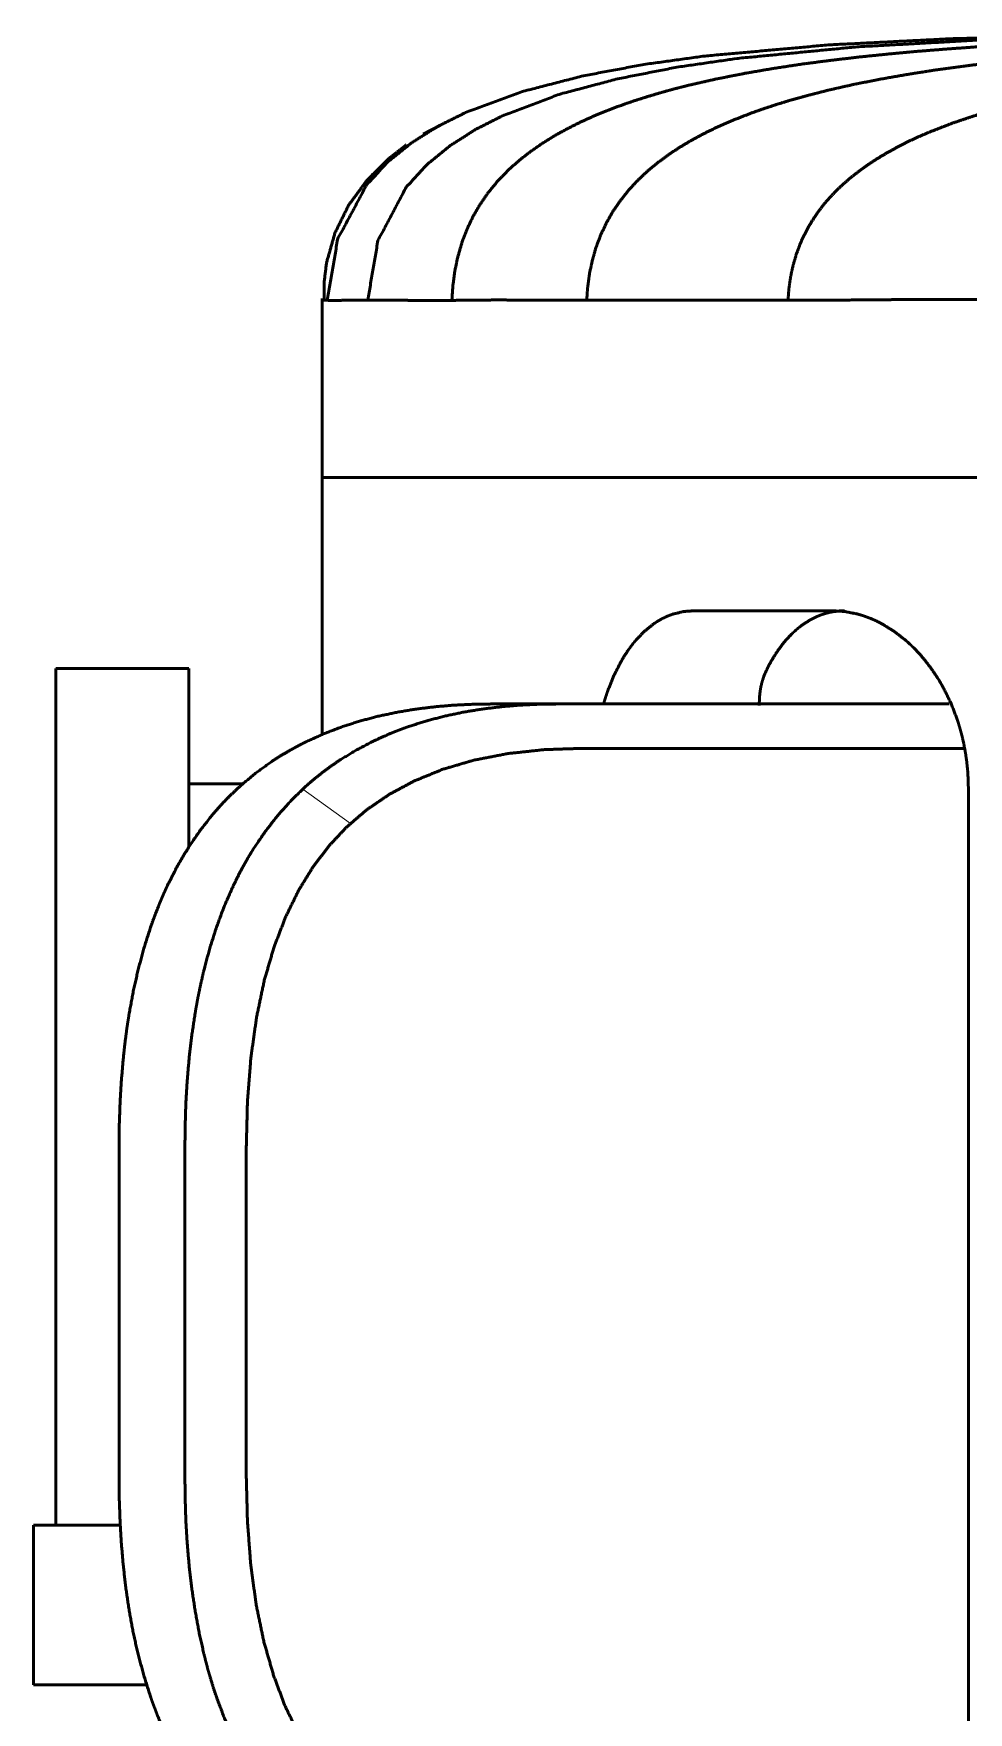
# Paper-space layout 'Layout1' of a CAD drawing. Header units: millimetres. Extents: x 37 to 380, y 30 to 264.
# Drawn here: x 234.83 to 245.36, y 153.54 to 172.45 of the extents above; entities that cross this region are included whole.
import ezdxf

# ---------------------------------------------------------------- set-up
doc = ezdxf.new("R2010")
doc.units = ezdxf.units.MM
doc.layers.add('170', color=7, linetype='Continuous', true_color=0xffffff)

psp = doc.layouts.get("Layout1")

# ---------------------------------------------------------------- linework, layer by layer
at = {"layer": '170', "color": 155, "linetype": 'Continuous', "lineweight": 50}
for p, q in [((239.414, 171.42), (239.217, 171.318)), ((239.397, 171.414), (239.391, 171.409)), ((238.081, 169.466), (238.081, 167.449)), ((238.081, 167.449), (238.081, 164.556)), ((236.581, 165.299), (235.081, 165.299)), ((240.736, 164.899), (239.994, 164.899)), ((240.736, 164.899), (245.14, 164.899)), ((241.007, 164.399), (245.297, 164.399)), ((237.2, 163.999), (236.581, 163.999)), ((245.356, 158.099), (245.356, 163.949)), ((235.793, 156.199), (235.793, 159.899)), ((236.535, 156.199), (236.535, 159.899)), ((237.226, 156.199), (237.226, 159.899)), ((245.356, 152.249), (245.356, 158.099)), ((234.831, 153.849), (234.831, 155.649)), ((235.808, 155.649), (234.831, 155.649)), ((234.831, 153.849), (236.107, 153.849))]:
    psp.add_line(p, q, dxfattribs=at)
at = {"layer": '170', "color": 155, "linetype": 'Continuous', "lineweight": 13}
for p, q in [((240.736, 164.899), (239.994, 164.899)), ((238.398, 163.552), (237.862, 163.939))]:
    psp.add_line(p, q, dxfattribs=at)
at = {"layer": '170', "color": 155, "linetype": 'Continuous', "lineweight": 50}
for points, knots in [([(249.844, 172.451), (247.948, 172.445), (246.558, 172.43), (245.167, 172.393), (243.778, 172.323), (242.393, 172.198), (241.704, 172.103), (241.021, 171.975), (240.347, 171.801), (239.695, 171.561), (239.383, 171.406), (239.088, 171.221), (238.816, 171.002), (238.581, 170.746), (238.254, 170.133), (238.138, 169.446)], [0, 0, 0.145553, 0.25233, 0.3591, 0.465876, 0.572643, 0.626027, 0.679426, 0.732834, 0.786216, 0.81292, 0.839666, 0.86643, 0.893144, 0.946475, 1, 1]), ([(249.843, 172.45), (248.185, 172.441), (246.823, 172.42), (245.463, 172.377), (244.103, 172.301), (242.748, 172.17), (242.075, 172.072), (241.407, 171.941), (240.749, 171.766), (240.112, 171.525), (239.808, 171.371), (239.521, 171.188), (239.257, 170.972), (239.027, 170.72), (238.709, 170.12), (238.594, 169.449)], [0, 0, 0.132142, 0.240619, 0.349096, 0.457574, 0.566043, 0.620278, 0.674528, 0.728788, 0.783026, 0.81016, 0.837335, 0.864532, 0.891678, 0.945746, 1, 1]), ([(250.42, 172.442), (249.973, 172.439), (249.323, 172.432), (248.672, 172.422), (248.022, 172.409), (247.372, 172.391), (246.723, 172.368), (246.073, 172.338), (245.749, 172.319), (245.424, 172.299), (245.1, 172.276), (244.776, 172.25), (244.452, 172.22), (244.129, 172.187), (243.806, 172.149), (243.483, 172.107), (243.162, 172.058), (242.841, 172.003), (242.522, 171.94), (242.205, 171.868), (242.048, 171.828), (241.891, 171.785), (241.735, 171.738), (241.58, 171.689), (241.426, 171.635), (241.274, 171.577), (241.124, 171.515), (240.976, 171.447), (240.831, 171.374), (240.689, 171.295), (240.551, 171.209), (240.417, 171.115), (240.289, 171.014), (240.168, 170.905), (240.055, 170.787), (239.951, 170.661), (239.859, 170.528), (239.777, 170.387), (239.708, 170.239), (239.651, 170.087), (239.606, 169.93), (239.573, 169.77), (239.552, 169.608), (239.541, 169.445)], [0, 0, 0.03679, 0.090263, 0.143737, 0.197213, 0.25069, 0.304164, 0.357639, 0.384377, 0.411115, 0.437852, 0.464592, 0.491331, 0.518071, 0.54481, 0.571549, 0.598288, 0.625029, 0.651774, 0.678521, 0.691898, 0.705274, 0.718653, 0.732031, 0.745409, 0.758786, 0.772163, 0.785539, 0.798919, 0.812304, 0.825704, 0.839113, 0.852533, 0.865951, 0.879358, 0.892752, 0.906137, 0.919522, 0.932919, 0.946331, 0.959757, 0.97319, 0.98661, 1, 1]), ([(252.467, 172.427), (251.864, 172.42), (251.262, 172.411), (250.661, 172.4), (250.06, 172.386), (249.459, 172.37), (248.858, 172.349), (248.257, 172.323), (247.656, 172.292), (247.056, 172.254), (246.756, 172.232), (246.457, 172.207), (246.157, 172.18), (245.858, 172.149), (245.559, 172.116), (245.261, 172.078), (244.963, 172.037), (244.666, 171.99), (244.37, 171.938), (244.075, 171.88), (243.782, 171.814), (243.491, 171.739), (243.346, 171.698), (243.202, 171.654), (243.059, 171.607), (242.917, 171.557), (242.777, 171.503), (242.638, 171.446), (242.501, 171.384), (242.366, 171.318), (242.234, 171.246), (242.105, 171.169), (241.979, 171.086), (241.858, 170.997), (241.742, 170.9), (241.633, 170.797), (241.531, 170.687), (241.437, 170.569), (241.353, 170.445), (241.278, 170.314), (241.215, 170.178), (241.162, 170.037), (241.121, 169.892), (241.09, 169.745), (241.07, 169.596), (241.059, 169.446)], [0, 0, 0.047793, 0.095395, 0.142998, 0.190602, 0.238205, 0.285809, 0.333412, 0.381014, 0.428616, 0.452418, 0.476217, 0.500019, 0.523822, 0.547625, 0.571426, 0.595228, 0.619028, 0.642829, 0.66663, 0.690433, 0.714238, 0.726141, 0.738045, 0.749948, 0.761852, 0.773754, 0.785657, 0.797557, 0.809456, 0.821356, 0.833258, 0.845165, 0.857079, 0.868998, 0.880912, 0.89282, 0.90472, 0.916616, 0.928512, 0.940416, 0.952329, 0.964249, 0.976173, 0.988092, 1, 1]), ([(274.837, 169.449), (274.827, 169.581), (274.808, 169.711), (274.78, 169.841), (274.743, 169.967), (274.696, 170.091), (274.641, 170.211), (274.576, 170.326), (274.503, 170.435), (274.423, 170.54), (274.335, 170.639), (274.241, 170.732), (274.142, 170.819), (274.039, 170.901), (273.931, 170.977), (273.821, 171.049), (273.707, 171.116), (273.591, 171.179), (273.473, 171.238), (273.354, 171.294), (273.232, 171.346), (272.986, 171.441), (272.736, 171.526), (272.483, 171.602), (272.228, 171.67), (271.972, 171.731), (271.714, 171.786), (271.455, 171.836), (271.195, 171.881), (270.934, 171.923), (270.673, 171.961), (270.412, 171.995), (270.15, 172.027), (269.887, 172.056), (269.625, 172.083), (269.099, 172.13), (268.573, 172.17), (268.047, 172.203), (267.52, 172.232), (266.993, 172.257), (266.466, 172.278), (265.938, 172.296), (265.411, 172.311), (264.356, 172.334), (263.301, 172.349), (262.246, 172.356), (261.191, 172.359), (260.663, 172.359), (259.608, 172.359), (258.553, 172.359), (257.497, 172.359), (256.97, 172.359), (255.914, 172.356), (254.859, 172.349), (253.804, 172.334), (252.749, 172.311), (252.222, 172.296), (251.694, 172.278), (251.167, 172.257), (250.64, 172.232), (250.113, 172.203), (249.587, 172.169), (249.061, 172.129), (248.535, 172.082), (248.273, 172.056), (248.01, 172.027), (247.749, 171.995), (247.487, 171.96), (247.226, 171.923), (246.965, 171.881), (246.705, 171.836), (246.446, 171.785), (246.188, 171.73), (245.932, 171.669), (245.677, 171.601), (245.424, 171.525), (245.174, 171.441), (244.928, 171.345), (244.807, 171.293), (244.687, 171.238), (244.569, 171.178), (244.453, 171.115), (244.34, 171.048), (244.229, 170.976), (244.122, 170.899), (244.018, 170.817), (243.919, 170.73), (243.826, 170.637), (243.738, 170.538), (243.658, 170.433), (243.585, 170.323), (243.521, 170.208), (243.465, 170.089), (243.419, 169.965), (243.382, 169.838), (243.354, 169.709), (243.336, 169.579), (243.325, 169.447)], [0, 0, 0.003908, 0.00782, 0.011732, 0.015643, 0.019552, 0.023458, 0.027364, 0.031269, 0.035175, 0.039083, 0.042992, 0.046902, 0.05081, 0.054718, 0.058625, 0.062531, 0.066437, 0.070344, 0.074252, 0.07816, 0.085977, 0.093793, 0.101608, 0.109422, 0.117234, 0.125046, 0.132857, 0.140669, 0.148481, 0.156294, 0.164106, 0.171918, 0.179731, 0.187543, 0.203167, 0.21879, 0.234413, 0.250036, 0.265659, 0.281282, 0.296905, 0.312528, 0.343773, 0.375019, 0.406264, 0.437509, 0.453132, 0.484377, 0.515623, 0.54687, 0.562494, 0.593742, 0.624988, 0.656233, 0.687478, 0.703103, 0.718727, 0.734351, 0.749976, 0.765602, 0.781226, 0.796849, 0.812472, 0.820282, 0.828094, 0.835906, 0.843718, 0.85153, 0.859343, 0.867156, 0.874968, 0.882781, 0.890593, 0.898405, 0.906218, 0.91403, 0.921842, 0.92575, 0.929657, 0.933565, 0.937472, 0.94138, 0.945289, 0.949199, 0.95311, 0.957021, 0.960931, 0.964839, 0.968744, 0.972648, 0.976552, 0.980457, 0.984365, 0.988273, 0.992183, 0.996093, 1, 1]), ([(239.029, 171.197), (238.829, 171.041), (238.584, 170.797), (238.378, 170.517), (238.224, 170.204), (238.13, 169.871), (238.104, 169.662), (238.101, 169.448)], [0, 0, 0.122354, 0.290037, 0.458359, 0.626773, 0.79422, 0.896419, 1, 1]), ([(238.138, 169.446), (238.135, 169.446), (238.133, 169.446), (238.13, 169.446), (238.128, 169.446), (238.126, 169.446), (238.121, 169.446), (238.119, 169.446), (238.117, 169.447), (238.115, 169.447), (238.113, 169.447), (238.111, 169.447), (238.109, 169.447), (238.108, 169.447), (238.106, 169.447), (238.104, 169.447), (238.103, 169.447), (238.101, 169.448), (238.1, 169.448), (238.098, 169.448), (238.097, 169.448), (238.095, 169.448), (238.092, 169.448), (238.088, 169.449), (238.085, 169.449), (238.083, 169.449), (238.082, 169.449), (238.081, 169.449)], [0, 0, 0.044337, 0.088315, 0.131188, 0.17297, 0.213654, 0.292095, 0.329487, 0.366155, 0.401725, 0.436199, 0.469941, 0.502221, 0.533769, 0.564233, 0.5936, 0.622236, 0.649411, 0.675856, 0.701221, 0.725491, 0.749016, 0.818528, 0.876983, 0.928778, 0.966233, 0.991569, 1, 1]), ([(238.594, 169.449), (238.487, 169.448), (238.392, 169.447), (238.309, 169.446), (238.239, 169.445), (238.182, 169.445), (238.138, 169.446)], [0, 0, 0.235492, 0.443697, 0.624412, 0.777453, 0.902689, 1, 1]), ([(239.541, 169.445), (239.513, 169.445), (239.5, 169.445), (239.473, 169.445), (239.447, 169.445), (239.434, 169.445), (239.409, 169.445), (239.384, 169.445), (239.359, 169.445), (239.335, 169.445), (239.323, 169.445), (239.3, 169.445), (239.289, 169.445), (239.266, 169.445), (239.244, 169.445), (239.233, 169.445), (239.211, 169.445), (239.201, 169.445), (239.18, 169.445), (239.159, 169.445), (239.149, 169.445), (239.129, 169.445), (239.12, 169.445), (239.1, 169.445), (239.091, 169.445), (239.072, 169.445), (239.063, 169.445), (239.054, 169.445), (239.045, 169.446), (239.036, 169.446), (239.027, 169.446), (239.01, 169.446), (238.956, 169.447), (238.906, 169.447), (238.858, 169.448), (238.813, 169.448), (238.792, 169.448), (238.751, 169.449), (238.712, 169.449), (238.676, 169.449), (238.658, 169.449), (238.642, 169.449), (238.625, 169.449), (238.61, 169.449), (238.594, 169.449)], [0, 0, 0.028975, 0.043233, 0.0714, 0.099043, 0.112689, 0.139546, 0.1659, 0.191752, 0.217124, 0.22957, 0.254199, 0.266361, 0.29027, 0.31372, 0.325227, 0.347978, 0.359223, 0.381298, 0.402936, 0.413548, 0.434531, 0.444902, 0.465231, 0.475231, 0.494948, 0.504687, 0.514251, 0.523793, 0.533182, 0.542506, 0.560827, 0.617295, 0.670662, 0.721015, 0.768529, 0.791085, 0.834515, 0.87539, 0.913819, 0.932313, 0.949912, 0.967248, 0.98369, 1, 1]), ([(241.059, 169.446), (241.028, 169.446), (240.996, 169.446), (240.919, 169.446), (240.812, 169.447), (240.677, 169.447), (240.603, 169.447), (240.43, 169.448), (240.236, 169.449), (240.186, 169.449), (240.137, 169.45), (240.09, 169.45), (240.043, 169.45), (239.998, 169.45), (239.954, 169.449), (239.913, 169.449), (239.871, 169.449), (239.843, 169.449), (239.786, 169.448), (239.758, 169.448), (239.702, 169.447), (239.647, 169.447), (239.594, 169.446), (239.541, 169.445)], [0, 0, 0.020718, 0.041355, 0.092498, 0.163067, 0.251944, 0.300419, 0.414099, 0.54195, 0.574934, 0.607549, 0.638627, 0.669364, 0.698618, 0.727558, 0.755056, 0.782255, 0.801218, 0.838682, 0.857196, 0.893788, 0.929782, 0.96519, 1, 1]), ([(246.081, 169.45), (246.056, 169.451), (246.03, 169.451), (246.003, 169.452), (245.976, 169.452), (245.948, 169.453), (245.891, 169.453), (245.862, 169.454), (245.832, 169.454), (245.802, 169.455), (245.771, 169.455), (245.709, 169.455), (245.677, 169.456), (245.611, 169.456), (245.577, 169.456), (245.508, 169.456), (245.437, 169.456), (245.328, 169.456), (245.173, 169.456), (245.092, 169.456), (244.911, 169.455), (244.714, 169.454), (244.559, 169.454), (244.212, 169.451), (243.959, 169.449), (243.839, 169.448), (243.728, 169.448), (243.674, 169.448), (243.575, 169.447), (243.484, 169.447), (243.401, 169.447), (243.325, 169.447)], [0, 0, 0.00937, 0.018739, 0.028499, 0.038243, 0.048369, 0.068996, 0.079482, 0.090358, 0.101211, 0.112454, 0.135269, 0.14685, 0.170745, 0.18306, 0.208005, 0.233647, 0.273224, 0.329489, 0.359128, 0.424671, 0.496123, 0.552276, 0.678225, 0.77017, 0.813565, 0.853923, 0.873318, 0.909258, 0.94231, 0.972543, 1, 1]), ([(243.325, 169.447), (243.304, 169.447), (243.257, 169.447), (243.2, 169.447), (243.132, 169.447), (243.096, 169.447), (243.013, 169.447), (242.967, 169.447), (242.87, 169.447), (242.82, 169.447), (242.709, 169.447), (242.552, 169.447), (242.453, 169.447), (242.237, 169.448), (242.043, 169.448), (241.894, 169.448), (241.756, 169.448), (241.69, 169.448), (241.629, 169.448), (241.568, 169.448), (241.438, 169.447), (241.327, 169.446), (241.234, 169.446), (241.197, 169.446), (241.13, 169.446), (241.101, 169.446), (241.059, 169.446)], [0, 0, 0.009277, 0.030103, 0.055462, 0.085291, 0.101281, 0.137669, 0.15802, 0.200729, 0.22306, 0.271835, 0.341262, 0.384975, 0.480281, 0.565955, 0.631707, 0.69255, 0.721658, 0.748669, 0.77546, 0.832838, 0.881833, 0.922782, 0.93943, 0.968848, 0.981656, 1, 1]), ([(238.081, 167.449), (238.187, 167.449), (239.029, 167.449), (240.677, 167.449), (243.061, 167.449), (246.081, 167.449)], [0, 0, 0.013258, 0.118481, 0.324471, 0.622514, 1, 1]), ([(238.081, 167.449), (238.187, 167.449), (239.029, 167.449), (240.677, 167.449), (243.061, 167.449), (246.081, 167.449)], [0, 0, 0.013258, 0.118481, 0.324471, 0.622514, 1, 1]), ([(242.265, 165.949), (242.145, 165.94), (242.029, 165.911), (241.972, 165.89), (241.916, 165.864), (241.889, 165.849), (241.861, 165.833), (241.834, 165.816), (241.807, 165.797), (241.705, 165.714), (241.609, 165.614), (241.586, 165.586), (241.564, 165.557), (241.553, 165.542), (241.542, 165.527), (241.531, 165.512), (241.52, 165.497), (241.478, 165.432), (241.439, 165.365), (241.366, 165.22), (241.302, 165.063), (241.287, 165.021), (241.273, 164.979), (241.251, 164.907)], [0, 0, 0.077002, 0.15376, 0.192692, 0.232303, 0.252459, 0.272856, 0.293421, 0.314147, 0.398915, 0.487941, 0.511027, 0.534492, 0.546366, 0.558347, 0.570427, 0.582588, 0.6318, 0.682033, 0.785913, 0.895035, 0.923243, 0.951741, 1, 1]), ([(243.084, 165.283), (243.124, 165.36), (243.167, 165.432), (243.211, 165.501), (243.258, 165.564), (243.307, 165.624), (243.359, 165.679), (243.386, 165.705), (243.413, 165.73), (243.44, 165.753), (243.468, 165.775), (243.525, 165.815), (243.583, 165.85), (243.643, 165.88), (243.704, 165.905), (243.735, 165.915), (243.767, 165.924), (243.798, 165.932), (243.831, 165.938), (243.895, 165.946), (243.961, 165.949)], [0, 0, 0.074688, 0.146997, 0.217148, 0.285341, 0.351823, 0.416819, 0.448806, 0.480372, 0.511386, 0.541931, 0.601786, 0.660255, 0.71773, 0.774598, 0.802927, 0.831222, 0.859404, 0.887508, 0.94362, 1, 1]), ([(245.356, 163.949), (245.354, 164.049), (245.348, 164.149), (245.338, 164.247), (245.324, 164.345), (245.306, 164.442), (245.285, 164.538), (245.272, 164.585), (245.259, 164.632), (245.245, 164.679), (245.23, 164.725), (245.162, 164.903), (245.08, 165.071), (245.058, 165.111), (245.035, 165.151), (245.011, 165.19), (244.986, 165.228), (244.935, 165.302), (244.882, 165.372), (244.827, 165.439), (244.77, 165.502), (244.74, 165.532), (244.71, 165.562), (244.679, 165.59), (244.648, 165.618), (244.52, 165.717), (244.388, 165.799), (244.32, 165.834), (244.251, 165.864), (244.216, 165.877), (244.181, 165.89), (244.146, 165.901), (244.111, 165.911), (243.97, 165.94), (243.829, 165.949)], [0, 0, 0.036225, 0.072181, 0.107937, 0.14355, 0.179073, 0.214573, 0.232334, 0.250035, 0.267612, 0.285065, 0.353796, 0.421193, 0.437891, 0.454541, 0.471094, 0.487494, 0.519814, 0.551569, 0.582833, 0.613663, 0.628936, 0.644124, 0.659238, 0.674257, 0.732711, 0.788945, 0.816439, 0.84361, 0.857116, 0.870543, 0.883863, 0.897059, 0.948934, 1, 1]), ([(235.081, 165.299), (235.081, 165.175), (235.081, 164.219), (235.081, 162.497), (235.081, 160.349)], [0, 0, 0.025072, 0.218168, 0.566117, 1, 1]), ([(236.581, 165.299), (236.581, 165.165), (236.581, 164.133), (236.581, 163.292)], [0, 0, 0.066943, 0.58089, 1, 1]), ([(243.001, 164.881), (243.004, 164.973), (243.008, 165.013), (243.013, 165.053), (243.02, 165.093), (243.029, 165.132), (243.052, 165.209), (243.084, 165.283)], [0, 0, 0.221653, 0.320241, 0.418028, 0.515104, 0.611729, 0.804768, 1, 1]), ([(235.793, 159.899), (235.796, 160.154), (235.805, 160.407), (235.82, 160.66), (235.842, 160.913), (235.855, 161.039), (235.871, 161.165), (235.879, 161.227), (235.888, 161.29), (235.898, 161.353), (235.908, 161.415), (235.954, 161.663), (236.009, 161.908), (236.074, 162.149), (236.149, 162.385), (236.191, 162.502), (236.236, 162.617), (236.259, 162.675), (236.283, 162.731), (236.308, 162.788), (236.334, 162.844), (236.444, 163.061), (236.566, 163.268), (236.699, 163.464), (236.844, 163.65), (236.883, 163.695), (236.922, 163.739), (236.961, 163.782), (237.002, 163.824), (237.083, 163.905), (237.167, 163.983), (237.341, 164.127), (237.523, 164.257), (237.617, 164.318), (237.713, 164.374), (237.762, 164.401), (237.811, 164.428), (237.86, 164.453), (237.909, 164.478), (238.108, 164.567), (238.31, 164.644), (238.514, 164.709), (238.721, 164.763), (238.93, 164.807), (239.142, 164.842), (239.355, 164.868), (239.568, 164.886), (239.781, 164.896), (239.994, 164.899)], [0, 0, 0.034019, 0.067977, 0.101888, 0.135773, 0.152714, 0.16966, 0.178136, 0.186615, 0.195095, 0.203567, 0.237294, 0.270804, 0.304133, 0.337328, 0.353895, 0.370454, 0.378737, 0.387016, 0.395267, 0.403486, 0.436024, 0.468119, 0.499882, 0.531446, 0.539327, 0.547189, 0.555005, 0.562778, 0.578206, 0.593489, 0.623722, 0.653663, 0.668579, 0.683479, 0.690924, 0.698348, 0.705735, 0.713093, 0.742255, 0.771107, 0.79978, 0.82838, 0.856994, 0.88567, 0.914333, 0.942909, 0.971443, 1, 1]), ([(236.535, 159.899), (236.538, 160.153), (236.546, 160.407), (236.561, 160.66), (236.583, 160.912), (236.612, 161.163), (236.65, 161.413), (236.66, 161.476), (236.672, 161.538), (236.683, 161.6), (236.696, 161.662), (236.722, 161.785), (236.751, 161.907), (236.815, 162.148), (236.89, 162.383), (236.975, 162.613), (237.073, 162.836), (237.126, 162.946), (237.182, 163.054), (237.212, 163.107), (237.242, 163.16), (237.257, 163.186), (237.273, 163.212), (237.289, 163.238), (237.305, 163.264), (237.439, 163.462), (237.584, 163.647), (237.739, 163.82), (237.906, 163.98), (237.949, 164.018), (237.993, 164.055), (238.038, 164.091), (238.082, 164.126), (238.173, 164.194), (238.266, 164.258), (238.455, 164.374), (238.65, 164.477), (238.75, 164.524), (238.851, 164.567), (238.901, 164.588), (238.953, 164.608), (239.004, 164.627), (239.055, 164.645), (239.261, 164.71), (239.469, 164.764), (239.677, 164.808), (239.887, 164.842), (240.098, 164.868), (240.31, 164.886), (240.522, 164.896), (240.736, 164.899)], [0, 0, 0.034015, 0.067949, 0.101821, 0.135649, 0.169457, 0.203274, 0.211734, 0.220198, 0.228666, 0.237123, 0.25397, 0.270729, 0.304006, 0.337003, 0.36978, 0.402403, 0.418684, 0.434959, 0.443101, 0.451247, 0.455323, 0.459391, 0.463448, 0.467494, 0.499499, 0.530972, 0.562052, 0.592905, 0.600607, 0.608301, 0.615962, 0.623585, 0.63872, 0.653733, 0.683465, 0.712959, 0.727665, 0.742364, 0.749713, 0.757045, 0.764349, 0.77163, 0.800546, 0.829215, 0.85772, 0.88613, 0.914514, 0.942934, 0.971429, 1, 1]), ([(237.226, 159.899), (237.239, 160.414), (237.278, 160.915), (237.342, 161.372), (237.429, 161.786), (237.539, 162.162), (237.669, 162.5), (237.815, 162.799), (237.978, 163.064), (238.158, 163.301), (238.358, 163.514), (238.582, 163.707), (238.835, 163.88), (239.12, 164.033), (239.439, 164.163), (239.788, 164.266), (240.171, 164.34), (240.584, 164.385), (241.007, 164.399)], [0, 0, 0.076281, 0.150728, 0.219056, 0.281619, 0.339649, 0.393285, 0.442639, 0.488711, 0.532712, 0.575958, 0.619745, 0.665173, 0.713185, 0.764059, 0.818023, 0.875754, 0.937335, 1, 1]), ([(235.081, 155.649), (235.081, 156.073), (235.081, 157.45), (235.081, 158.343), (235.081, 160.349)], [0, 0, 0.090117, 0.383086, 0.573235, 1, 1]), ([(239.994, 151.199), (239.781, 151.202), (239.568, 151.213), (239.355, 151.231), (239.143, 151.256), (239.037, 151.273), (238.931, 151.291), (238.878, 151.301), (238.825, 151.312), (238.773, 151.324), (238.72, 151.336), (238.512, 151.39), (238.307, 151.456), (238.104, 151.533), (237.906, 151.622), (237.808, 151.672), (237.711, 151.725), (237.662, 151.753), (237.615, 151.782), (237.567, 151.812), (237.52, 151.843), (237.338, 151.974), (237.164, 152.118), (236.999, 152.277), (236.843, 152.45), (236.805, 152.496), (236.768, 152.542), (236.732, 152.589), (236.697, 152.637), (236.628, 152.735), (236.563, 152.835), (236.442, 153.042), (236.332, 153.258), (236.282, 153.37), (236.234, 153.484), (236.212, 153.542), (236.19, 153.6), (236.168, 153.658), (236.148, 153.717), (236.073, 153.954), (236.008, 154.194), (235.953, 154.438), (235.908, 154.684), (235.871, 154.933), (235.842, 155.185), (235.82, 155.438), (235.805, 155.691), (235.796, 155.945), (235.793, 156.199)], [0, 0, 0.028573, 0.057105, 0.085653, 0.114249, 0.128578, 0.142932, 0.150122, 0.15732, 0.164526, 0.171735, 0.200535, 0.229348, 0.258268, 0.287416, 0.302118, 0.316929, 0.324383, 0.331866, 0.339357, 0.346849, 0.376872, 0.407108, 0.437733, 0.468918, 0.476824, 0.484758, 0.492698, 0.50064, 0.516551, 0.532509, 0.564615, 0.597076, 0.613472, 0.629994, 0.638301, 0.646619, 0.654928, 0.663235, 0.696459, 0.729727, 0.763091, 0.796592, 0.830263, 0.864126, 0.898078, 0.932027, 0.965996, 1, 1]), ([(240.736, 151.199), (240.522, 151.202), (240.309, 151.213), (240.097, 151.231), (239.885, 151.256), (239.674, 151.291), (239.464, 151.335), (239.412, 151.348), (239.359, 151.361), (239.307, 151.375), (239.255, 151.39), (239.151, 151.421), (239.049, 151.456), (238.847, 151.532), (238.649, 151.621), (238.456, 151.723), (238.268, 151.839), (238.176, 151.902), (238.086, 151.969), (238.041, 152.004), (237.997, 152.04), (237.974, 152.059), (237.953, 152.078), (237.931, 152.096), (237.909, 152.115), (237.743, 152.275), (237.587, 152.447), (237.442, 152.633), (237.307, 152.831), (237.275, 152.882), (237.244, 152.934), (237.214, 152.987), (237.184, 153.041), (237.128, 153.149), (237.074, 153.259), (236.976, 153.484), (236.889, 153.716), (236.85, 153.835), (236.814, 153.955), (236.796, 154.016), (236.78, 154.077), (236.764, 154.137), (236.749, 154.199), (236.694, 154.444), (236.649, 154.691), (236.612, 154.939), (236.583, 155.189), (236.561, 155.44), (236.546, 155.692), (236.538, 155.945), (236.535, 156.199)], [0, 0, 0.028598, 0.057149, 0.085655, 0.114154, 0.142716, 0.171419, 0.178628, 0.185853, 0.193093, 0.200339, 0.214815, 0.229279, 0.258198, 0.287182, 0.316342, 0.345835, 0.360766, 0.375846, 0.383453, 0.391106, 0.394949, 0.398799, 0.40265, 0.406499, 0.43735, 0.468423, 0.499886, 0.531883, 0.539987, 0.548126, 0.556279, 0.564435, 0.580763, 0.597125, 0.630001, 0.663146, 0.679842, 0.696629, 0.705057, 0.713489, 0.72191, 0.730323, 0.763927, 0.797494, 0.831067, 0.864682, 0.898366, 0.932136, 0.96601, 1, 1]), ([(241.007, 151.699), (240.575, 151.715), (240.153, 151.761), (239.769, 151.837), (239.422, 151.941), (239.106, 152.072), (238.822, 152.226), (238.57, 152.4), (238.348, 152.594), (238.149, 152.808), (237.97, 153.046), (237.808, 153.312), (237.662, 153.613), (237.534, 153.954), (237.425, 154.332), (237.338, 154.748), (237.276, 155.204), (237.239, 155.696), (237.226, 156.199)], [0, 0, 0.064113, 0.12685, 0.184808, 0.238502, 0.28915, 0.337022, 0.382344, 0.426073, 0.46932, 0.513393, 0.559605, 0.609143, 0.662997, 0.721344, 0.784272, 0.852356, 0.925439, 1, 1])]:
    psp.add_open_spline(points, degree=1, knots=knots, dxfattribs=at)
psp.add_open_spline([(242.265, 165.949), (243.829, 165.949)], degree=1, dxfattribs=at)

doc.saveas('drawing.dxf')
